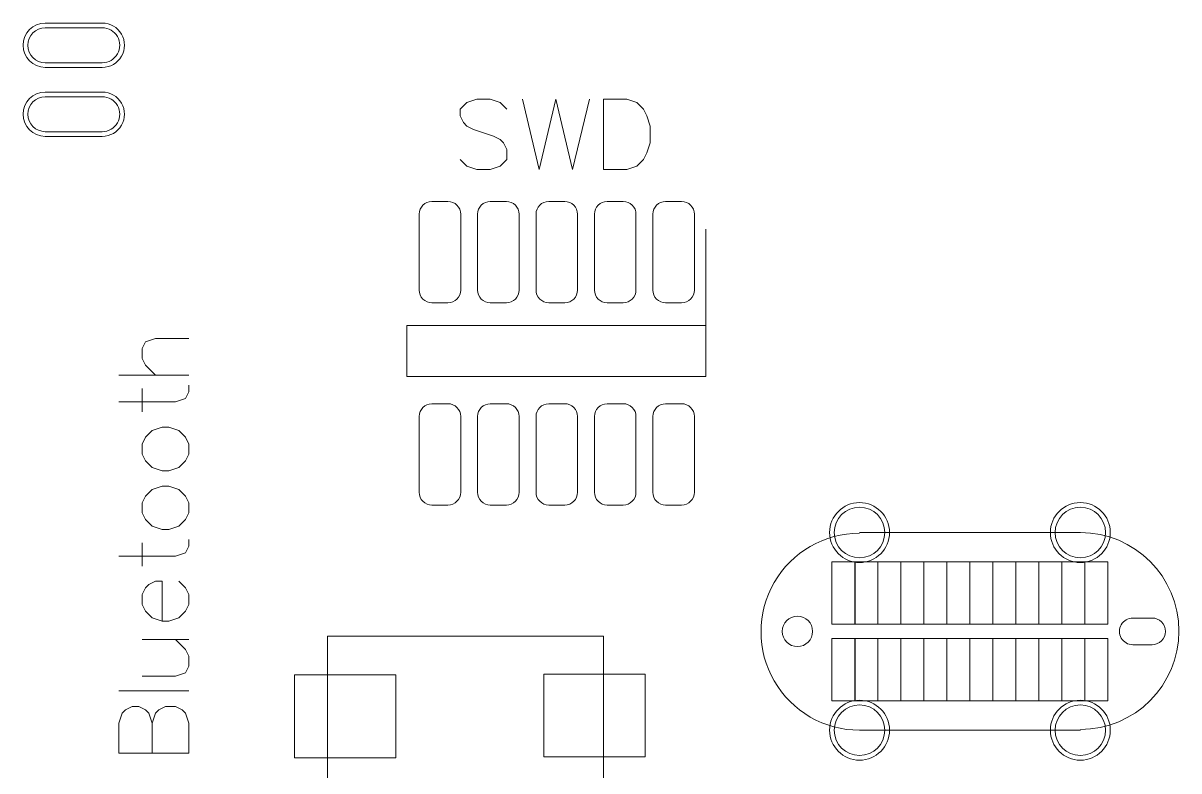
# Model space of a CAD drawing. Header units: millimetres. Extents: x -105 to 95, y -39 to 71.
# Drawn here: x -45.13 to -20, y -28.36 to -12.1 of the extents above; entities that cross this region are included whole.
import ezdxf

# ---------------------------------------------------------------- set-up
doc = ezdxf.new("R2010")
doc.units = ezdxf.units.MM
doc.header["$MEASUREMENT"] = 0
doc.layers.add('MultiLayer', color=7, linetype='Continuous')
doc.layers.add('TopOverlay', color=7, linetype='Continuous')

msp = doc.modelspace()

# ---------------------------------------------------------------- linework, layer by layer
at = {"layer": 'MultiLayer', "lineweight": 9}
for points, knots in [([(-44.6459, -12.0981), (-44.9119, -12.0981), (-45.1275, -12.3137), (-45.1275, -12.5797), (-45.1275, -12.5797), (-45.1275, -12.8457), (-44.9119, -13.0613), (-44.6459, -13.0613)], [0, 0, 0, 0, 0.3333333, 0.3333333, 0.3333333, 0.3333333, 1, 1, 1, 1]), ([(-44.6459, -12.1997), (-44.8558, -12.1997), (-45.0259, -12.3698), (-45.0259, -12.5797), (-45.0259, -12.5797), (-45.0259, -12.7896), (-44.8558, -12.9597), (-44.6459, -12.9597)], [0, 0, 0, 0, 0.3333333, 0.3333333, 0.3333333, 0.3333333, 1, 1, 1, 1]), ([(-43.4059, -13.0613), (-43.2338, -13.0613), (-43.0749, -12.9695), (-42.9888, -12.8205), (-42.9888, -12.8205), (-42.9028, -12.6715), (-42.9028, -12.4879), (-42.9888, -12.3389), (-42.9888, -12.3389), (-43.0749, -12.1899), (-43.2338, -12.0981), (-43.4059, -12.0981)], [0, 0, 0, 0, 0.25, 0.25, 0.25, 0.25, 0.5, 0.5, 0.5, 0.5, 1, 1, 1, 1]), ([(-43.4059, -12.9597), (-43.2701, -12.9597), (-43.1447, -12.8873), (-43.0768, -12.7697), (-43.0768, -12.7697), (-43.0089, -12.6521), (-43.0089, -12.5073), (-43.0768, -12.3897), (-43.0768, -12.3897), (-43.1447, -12.2721), (-43.2701, -12.1997), (-43.4059, -12.1997)], [0, 0, 0, 0, 0.25, 0.25, 0.25, 0.25, 0.5, 0.5, 0.5, 0.5, 1, 1, 1, 1]), ([(-44.6459, -13.5981), (-44.9119, -13.5981), (-45.1275, -13.8137), (-45.1275, -14.0797), (-45.1275, -14.0797), (-45.1275, -14.3457), (-44.9119, -14.5613), (-44.6459, -14.5613)], [0, 0, 0, 0, 0.3333333, 0.3333333, 0.3333333, 0.3333333, 1, 1, 1, 1]), ([(-44.6459, -13.6997), (-44.8558, -13.6997), (-45.0259, -13.8698), (-45.0259, -14.0797), (-45.0259, -14.0797), (-45.0259, -14.2896), (-44.8558, -14.4597), (-44.6459, -14.4597)], [0, 0, 0, 0, 0.3333333, 0.3333333, 0.3333333, 0.3333333, 1, 1, 1, 1]), ([(-43.4059, -14.5613), (-43.2338, -14.5613), (-43.0749, -14.4695), (-42.9888, -14.3205), (-42.9888, -14.3205), (-42.9028, -14.1715), (-42.9028, -13.9879), (-42.9888, -13.8389), (-42.9888, -13.8389), (-43.0749, -13.6899), (-43.2338, -13.5981), (-43.4059, -13.5981)], [0, 0, 0, 0, 0.25, 0.25, 0.25, 0.25, 0.5, 0.5, 0.5, 0.5, 1, 1, 1, 1]), ([(-43.4059, -14.4597), (-43.2701, -14.4597), (-43.1447, -14.3873), (-43.0768, -14.2697), (-43.0768, -14.2697), (-43.0089, -14.1521), (-43.0089, -14.0073), (-43.0768, -13.8897), (-43.0768, -13.8897), (-43.1447, -13.7721), (-43.2701, -13.6997), (-43.4059, -13.6997)], [0, 0, 0, 0, 0.25, 0.25, 0.25, 0.25, 0.5, 0.5, 0.5, 0.5, 1, 1, 1, 1]), ([(-35.6143, -16.2547), (-35.6143, -16.1813), (-35.6434, -16.111), (-35.6953, -16.0591), (-35.6953, -16.0591), (-35.7472, -16.0072), (-35.8175, -15.9781), (-35.8909, -15.9781)], [0, 0, 0, 0, 0.3333333, 0.3333333, 0.3333333, 0.3333333, 1, 1, 1, 1]), ([(-34.3443, -16.2547), (-34.3443, -16.1813), (-34.3734, -16.111), (-34.4253, -16.0591), (-34.4253, -16.0591), (-34.4772, -16.0072), (-34.5475, -15.9781), (-34.6209, -15.9781)], [0, 0, 0, 0, 0.3333333, 0.3333333, 0.3333333, 0.3333333, 1, 1, 1, 1]), ([(-33.0743, -16.2547), (-33.0743, -16.1813), (-33.1034, -16.111), (-33.1553, -16.0591), (-33.1553, -16.0591), (-33.2072, -16.0072), (-33.2775, -15.9781), (-33.3509, -15.9781)], [0, 0, 0, 0, 0.3333333, 0.3333333, 0.3333333, 0.3333333, 1, 1, 1, 1]), ([(-31.8043, -16.2547), (-31.8043, -16.1813), (-31.8334, -16.111), (-31.8853, -16.0591), (-31.8853, -16.0591), (-31.9372, -16.0072), (-32.0075, -15.9781), (-32.0809, -15.9781)], [0, 0, 0, 0, 0.3333333, 0.3333333, 0.3333333, 0.3333333, 1, 1, 1, 1]), ([(-30.5343, -16.2547), (-30.5343, -16.1813), (-30.5634, -16.111), (-30.6153, -16.0591), (-30.6153, -16.0591), (-30.6672, -16.0072), (-30.7375, -15.9781), (-30.8109, -15.9781)], [0, 0, 0, 0, 0.3333333, 0.3333333, 0.3333333, 0.3333333, 1, 1, 1, 1]), ([(-36.5175, -17.9047), (-36.5175, -17.978), (-36.4884, -18.0484), (-36.4365, -18.1003), (-36.4365, -18.1003), (-36.3846, -18.1521), (-36.3143, -18.1813), (-36.2409, -18.1813)], [0, 0, 0, 0, 0.3333333, 0.3333333, 0.3333333, 0.3333333, 1, 1, 1, 1]), ([(-35.8909, -18.1813), (-35.8175, -18.1813), (-35.7472, -18.1521), (-35.6953, -18.1003), (-35.6953, -18.1003), (-35.6434, -18.0484), (-35.6143, -17.978), (-35.6143, -17.9047)], [0, 0, 0, 0, 0.3333333, 0.3333333, 0.3333333, 0.3333333, 1, 1, 1, 1]), ([(-35.2475, -17.9047), (-35.2475, -17.978), (-35.2184, -18.0484), (-35.1665, -18.1003), (-35.1665, -18.1003), (-35.1146, -18.1521), (-35.0443, -18.1813), (-34.9709, -18.1813)], [0, 0, 0, 0, 0.3333333, 0.3333333, 0.3333333, 0.3333333, 1, 1, 1, 1]), ([(-34.6209, -18.1813), (-34.5475, -18.1813), (-34.4772, -18.1521), (-34.4253, -18.1003), (-34.4253, -18.1003), (-34.3734, -18.0484), (-34.3443, -17.978), (-34.3443, -17.9047)], [0, 0, 0, 0, 0.3333333, 0.3333333, 0.3333333, 0.3333333, 1, 1, 1, 1]), ([(-33.9775, -17.9047), (-33.9775, -17.978), (-33.9484, -18.0484), (-33.8965, -18.1003), (-33.8965, -18.1003), (-33.8446, -18.1521), (-33.7743, -18.1813), (-33.7009, -18.1813)], [0, 0, 0, 0, 0.3333333, 0.3333333, 0.3333333, 0.3333333, 1, 1, 1, 1]), ([(-33.3509, -18.1813), (-33.2775, -18.1813), (-33.2072, -18.1521), (-33.1553, -18.1003), (-33.1553, -18.1003), (-33.1034, -18.0484), (-33.0743, -17.978), (-33.0743, -17.9047)], [0, 0, 0, 0, 0.3333333, 0.3333333, 0.3333333, 0.3333333, 1, 1, 1, 1]), ([(-32.7075, -17.9047), (-32.7075, -17.978), (-32.6784, -18.0484), (-32.6265, -18.1003), (-32.6265, -18.1003), (-32.5746, -18.1521), (-32.5043, -18.1813), (-32.4309, -18.1813)], [0, 0, 0, 0, 0.3333333, 0.3333333, 0.3333333, 0.3333333, 1, 1, 1, 1]), ([(-32.0809, -18.1813), (-32.0075, -18.1813), (-31.9372, -18.1521), (-31.8853, -18.1003), (-31.8853, -18.1003), (-31.8334, -18.0484), (-31.8043, -17.978), (-31.8043, -17.9047)], [0, 0, 0, 0, 0.3333333, 0.3333333, 0.3333333, 0.3333333, 1, 1, 1, 1]), ([(-31.4375, -17.9047), (-31.4375, -17.978), (-31.4084, -18.0484), (-31.3565, -18.1003), (-31.3565, -18.1003), (-31.3046, -18.1521), (-31.2343, -18.1813), (-31.1609, -18.1813)], [0, 0, 0, 0, 0.3333333, 0.3333333, 0.3333333, 0.3333333, 1, 1, 1, 1]), ([(-30.8109, -18.1813), (-30.7375, -18.1813), (-30.6672, -18.1521), (-30.6153, -18.1003), (-30.6153, -18.1003), (-30.5634, -18.0484), (-30.5343, -17.978), (-30.5343, -17.9047)], [0, 0, 0, 0, 0.3333333, 0.3333333, 0.3333333, 0.3333333, 1, 1, 1, 1]), ([(-35.6143, -20.6547), (-35.6143, -20.5813), (-35.6434, -20.511), (-35.6953, -20.4591), (-35.6953, -20.4591), (-35.7472, -20.4072), (-35.8175, -20.3781), (-35.8909, -20.3781)], [0, 0, 0, 0, 0.3333333, 0.3333333, 0.3333333, 0.3333333, 1, 1, 1, 1]), ([(-34.3443, -20.6547), (-34.3443, -20.5813), (-34.3734, -20.511), (-34.4253, -20.4591), (-34.4253, -20.4591), (-34.4772, -20.4072), (-34.5475, -20.3781), (-34.6209, -20.3781)], [0, 0, 0, 0, 0.3333333, 0.3333333, 0.3333333, 0.3333333, 1, 1, 1, 1]), ([(-33.0743, -20.6547), (-33.0743, -20.5813), (-33.1034, -20.511), (-33.1553, -20.4591), (-33.1553, -20.4591), (-33.2072, -20.4072), (-33.2775, -20.3781), (-33.3509, -20.3781)], [0, 0, 0, 0, 0.3333333, 0.3333333, 0.3333333, 0.3333333, 1, 1, 1, 1]), ([(-31.8043, -20.6547), (-31.8043, -20.5813), (-31.8334, -20.511), (-31.8853, -20.4591), (-31.8853, -20.4591), (-31.9372, -20.4072), (-32.0075, -20.3781), (-32.0809, -20.3781)], [0, 0, 0, 0, 0.3333333, 0.3333333, 0.3333333, 0.3333333, 1, 1, 1, 1]), ([(-30.5343, -20.6547), (-30.5343, -20.5813), (-30.5634, -20.511), (-30.6153, -20.4591), (-30.6153, -20.4591), (-30.6672, -20.4072), (-30.7375, -20.3781), (-30.8109, -20.3781)], [0, 0, 0, 0, 0.3333333, 0.3333333, 0.3333333, 0.3333333, 1, 1, 1, 1]), ([(-36.5175, -22.3047), (-36.5175, -22.378), (-36.4884, -22.4484), (-36.4365, -22.5003), (-36.4365, -22.5003), (-36.3846, -22.5521), (-36.3143, -22.5813), (-36.2409, -22.5813)], [0, 0, 0, 0, 0.3333333, 0.3333333, 0.3333333, 0.3333333, 1, 1, 1, 1]), ([(-35.8909, -22.5813), (-35.8175, -22.5813), (-35.7472, -22.5521), (-35.6953, -22.5003), (-35.6953, -22.5003), (-35.6434, -22.4484), (-35.6143, -22.378), (-35.6143, -22.3047)], [0, 0, 0, 0, 0.3333333, 0.3333333, 0.3333333, 0.3333333, 1, 1, 1, 1]), ([(-35.2475, -22.3047), (-35.2475, -22.378), (-35.2184, -22.4484), (-35.1665, -22.5003), (-35.1665, -22.5003), (-35.1146, -22.5521), (-35.0443, -22.5813), (-34.9709, -22.5813)], [0, 0, 0, 0, 0.3333333, 0.3333333, 0.3333333, 0.3333333, 1, 1, 1, 1]), ([(-34.6209, -22.5813), (-34.5475, -22.5813), (-34.4772, -22.5521), (-34.4253, -22.5003), (-34.4253, -22.5003), (-34.3734, -22.4484), (-34.3443, -22.378), (-34.3443, -22.3047)], [0, 0, 0, 0, 0.3333333, 0.3333333, 0.3333333, 0.3333333, 1, 1, 1, 1]), ([(-33.9775, -22.3047), (-33.9775, -22.378), (-33.9484, -22.4484), (-33.8965, -22.5003), (-33.8965, -22.5003), (-33.8446, -22.5521), (-33.7743, -22.5813), (-33.7009, -22.5813)], [0, 0, 0, 0, 0.3333333, 0.3333333, 0.3333333, 0.3333333, 1, 1, 1, 1]), ([(-33.3509, -22.5813), (-33.2775, -22.5813), (-33.2072, -22.5521), (-33.1553, -22.5003), (-33.1553, -22.5003), (-33.1034, -22.4484), (-33.0743, -22.378), (-33.0743, -22.3047)], [0, 0, 0, 0, 0.3333333, 0.3333333, 0.3333333, 0.3333333, 1, 1, 1, 1]), ([(-32.7075, -22.3047), (-32.7075, -22.378), (-32.6784, -22.4484), (-32.6265, -22.5003), (-32.6265, -22.5003), (-32.5746, -22.5521), (-32.5043, -22.5813), (-32.4309, -22.5813)], [0, 0, 0, 0, 0.3333333, 0.3333333, 0.3333333, 0.3333333, 1, 1, 1, 1]), ([(-32.0809, -22.5813), (-32.0075, -22.5813), (-31.9372, -22.5521), (-31.8853, -22.5003), (-31.8853, -22.5003), (-31.8334, -22.4484), (-31.8043, -22.378), (-31.8043, -22.3047)], [0, 0, 0, 0, 0.3333333, 0.3333333, 0.3333333, 0.3333333, 1, 1, 1, 1]), ([(-31.4375, -22.3047), (-31.4375, -22.378), (-31.4084, -22.4484), (-31.3565, -22.5003), (-31.3565, -22.5003), (-31.3046, -22.5521), (-31.2343, -22.5813), (-31.1609, -22.5813)], [0, 0, 0, 0, 0.3333333, 0.3333333, 0.3333333, 0.3333333, 1, 1, 1, 1]), ([(-30.8109, -22.5813), (-30.7375, -22.5813), (-30.6672, -22.5521), (-30.6153, -22.5003), (-30.6153, -22.5003), (-30.5634, -22.4484), (-30.5343, -22.378), (-30.5343, -22.3047)], [0, 0, 0, 0, 0.3333333, 0.3333333, 0.3333333, 0.3333333, 1, 1, 1, 1]), ([(-26.2923, -23.1797), (-26.2923, -22.8198), (-26.584, -22.5281), (-26.9439, -22.5281), (-26.9439, -22.5281), (-27.3038, -22.5281), (-27.5955, -22.8198), (-27.5955, -23.1797), (-27.5955, -23.1797), (-27.5955, -23.5396), (-27.3038, -23.8313), (-26.9439, -23.8313), (-26.9439, -23.8313), (-26.584, -23.8313), (-26.2923, -23.5396), (-26.2923, -23.1797)], [0, 0, 0, 0, 0.2, 0.2, 0.2, 0.2, 0.4, 0.4, 0.4, 0.4, 0.6, 0.6, 0.6, 0.6, 1, 1, 1, 1]), ([(-21.4923, -23.1797), (-21.4923, -22.8198), (-21.784, -22.5281), (-22.1439, -22.5281), (-22.1439, -22.5281), (-22.5038, -22.5281), (-22.7955, -22.8198), (-22.7955, -23.1797), (-22.7955, -23.1797), (-22.7955, -23.5396), (-22.5038, -23.8313), (-22.1439, -23.8313), (-22.1439, -23.8313), (-21.784, -23.8313), (-21.4923, -23.5396), (-21.4923, -23.1797)], [0, 0, 0, 0, 0.2, 0.2, 0.2, 0.2, 0.4, 0.4, 0.4, 0.4, 0.6, 0.6, 0.6, 0.6, 1, 1, 1, 1]), ([(-26.3939, -23.1797), (-26.3939, -22.8759), (-26.6401, -22.6297), (-26.9439, -22.6297), (-26.9439, -22.6297), (-27.2477, -22.6297), (-27.4939, -22.8759), (-27.4939, -23.1797), (-27.4939, -23.1797), (-27.4939, -23.4834), (-27.2477, -23.7297), (-26.9439, -23.7297), (-26.9439, -23.7297), (-26.6401, -23.7297), (-26.3939, -23.4834), (-26.3939, -23.1797)], [0, 0, 0, 0, 0.2, 0.2, 0.2, 0.2, 0.4, 0.4, 0.4, 0.4, 0.6, 0.6, 0.6, 0.6, 1, 1, 1, 1]), ([(-21.5939, -23.1797), (-21.5939, -22.8759), (-21.8401, -22.6297), (-22.1439, -22.6297), (-22.1439, -22.6297), (-22.4477, -22.6297), (-22.6939, -22.8759), (-22.6939, -23.1797), (-22.6939, -23.1797), (-22.6939, -23.4834), (-22.4477, -23.7297), (-22.1439, -23.7297), (-22.1439, -23.7297), (-21.8401, -23.7297), (-21.5939, -23.4834), (-21.5939, -23.1797)], [0, 0, 0, 0, 0.2, 0.2, 0.2, 0.2, 0.4, 0.4, 0.4, 0.4, 0.6, 0.6, 0.6, 0.6, 1, 1, 1, 1]), ([(-26.9439, -23.1952), (-27.7093, -23.1952), (-28.4165, -23.6035), (-28.7991, -24.2663), (-28.7991, -24.2663), (-29.1818, -24.9291), (-29.1818, -25.7457), (-28.7991, -26.4086), (-28.7991, -26.4086), (-28.4165, -27.0714), (-27.7093, -27.4797), (-26.9439, -27.4797)], [0, 0, 0, 0, 0.25, 0.25, 0.25, 0.25, 0.5, 0.5, 0.5, 0.5, 1, 1, 1, 1]), ([(-22.1439, -27.4642), (-20.9608, -27.4642), (-20.0016, -26.5051), (-20.0016, -25.3219), (-20.0016, -25.3219), (-20.0016, -24.1388), (-20.9608, -23.1797), (-22.1439, -23.1797)], [0, 0, 0, 0, 0.3333333, 0.3333333, 0.3333333, 0.3333333, 1, 1, 1, 1]), ([(-27.9639, -25.3297), (-27.9639, -25.1474), (-28.1116, -24.9997), (-28.2939, -24.9997), (-28.2939, -24.9997), (-28.4762, -24.9997), (-28.6239, -25.1474), (-28.6239, -25.3297), (-28.6239, -25.3297), (-28.6239, -25.5119), (-28.4762, -25.6597), (-28.2939, -25.6597), (-28.2939, -25.6597), (-28.1116, -25.6597), (-27.9639, -25.5119), (-27.9639, -25.3297)], [0, 0, 0, 0, 0.2, 0.2, 0.2, 0.2, 0.4, 0.4, 0.4, 0.4, 0.6, 0.6, 0.6, 0.6, 1, 1, 1, 1]), ([(-21.0039, -25.0397), (-21.1075, -25.0397), (-21.2032, -25.095), (-21.255, -25.1847), (-21.255, -25.1847), (-21.3068, -25.2744), (-21.3068, -25.385), (-21.255, -25.4747), (-21.255, -25.4747), (-21.2032, -25.5644), (-21.1075, -25.6197), (-21.0039, -25.6197)], [0, 0, 0, 0, 0.25, 0.25, 0.25, 0.25, 0.5, 0.5, 0.5, 0.5, 1, 1, 1, 1]), ([(-20.5839, -25.6197), (-20.4237, -25.6197), (-20.2939, -25.4898), (-20.2939, -25.3297), (-20.2939, -25.3297), (-20.2939, -25.1695), (-20.4237, -25.0397), (-20.5839, -25.0397)], [0, 0, 0, 0, 0.3333333, 0.3333333, 0.3333333, 0.3333333, 1, 1, 1, 1]), ([(-26.2923, -27.4797), (-26.2923, -27.1198), (-26.584, -26.8281), (-26.9439, -26.8281), (-26.9439, -26.8281), (-27.3038, -26.8281), (-27.5955, -27.1198), (-27.5955, -27.4797), (-27.5955, -27.4797), (-27.5955, -27.8396), (-27.3038, -28.1313), (-26.9439, -28.1313), (-26.9439, -28.1313), (-26.584, -28.1313), (-26.2923, -27.8396), (-26.2923, -27.4797)], [0, 0, 0, 0, 0.2, 0.2, 0.2, 0.2, 0.4, 0.4, 0.4, 0.4, 0.6, 0.6, 0.6, 0.6, 1, 1, 1, 1]), ([(-21.4923, -27.4797), (-21.4923, -27.1198), (-21.784, -26.8281), (-22.1439, -26.8281), (-22.1439, -26.8281), (-22.5038, -26.8281), (-22.7955, -27.1198), (-22.7955, -27.4797), (-22.7955, -27.4797), (-22.7955, -27.8396), (-22.5038, -28.1313), (-22.1439, -28.1313), (-22.1439, -28.1313), (-21.784, -28.1313), (-21.4923, -27.8396), (-21.4923, -27.4797)], [0, 0, 0, 0, 0.2, 0.2, 0.2, 0.2, 0.4, 0.4, 0.4, 0.4, 0.6, 0.6, 0.6, 0.6, 1, 1, 1, 1]), ([(-26.3939, -27.4797), (-26.3939, -27.1759), (-26.6401, -26.9297), (-26.9439, -26.9297), (-26.9439, -26.9297), (-27.2477, -26.9297), (-27.4939, -27.1759), (-27.4939, -27.4797), (-27.4939, -27.4797), (-27.4939, -27.7834), (-27.2477, -28.0297), (-26.9439, -28.0297), (-26.9439, -28.0297), (-26.6401, -28.0297), (-26.3939, -27.7834), (-26.3939, -27.4797)], [0, 0, 0, 0, 0.2, 0.2, 0.2, 0.2, 0.4, 0.4, 0.4, 0.4, 0.6, 0.6, 0.6, 0.6, 1, 1, 1, 1]), ([(-21.5939, -27.4797), (-21.5939, -27.1759), (-21.8401, -26.9297), (-22.1439, -26.9297), (-22.1439, -26.9297), (-22.4477, -26.9297), (-22.6939, -27.1759), (-22.6939, -27.4797), (-22.6939, -27.4797), (-22.6939, -27.7834), (-22.4477, -28.0297), (-22.1439, -28.0297), (-22.1439, -28.0297), (-21.8401, -28.0297), (-21.5939, -27.7834), (-21.5939, -27.4797)], [0, 0, 0, 0, 0.2, 0.2, 0.2, 0.2, 0.4, 0.4, 0.4, 0.4, 0.6, 0.6, 0.6, 0.6, 1, 1, 1, 1])]:
    msp.add_open_spline(points, degree=3, knots=knots, dxfattribs=at)
for points in [[(-43.4059, -12.0981), (-43.4059, -12.0981), (-44.6459, -12.0981), (-44.6459, -12.0981)], [(-43.4059, -12.1997), (-43.4059, -12.1997), (-44.6459, -12.1997), (-44.6459, -12.1997)], [(-43.4059, -12.9597), (-43.4059, -12.9597), (-44.6459, -12.9597), (-44.6459, -12.9597)], [(-43.4059, -13.0613), (-43.4059, -13.0613), (-44.6459, -13.0613), (-44.6459, -13.0613)], [(-43.4059, -13.5981), (-43.4059, -13.5981), (-44.6459, -13.5981), (-44.6459, -13.5981)], [(-43.4059, -13.6997), (-43.4059, -13.6997), (-44.6459, -13.6997), (-44.6459, -13.6997)], [(-43.4059, -14.4597), (-43.4059, -14.4597), (-44.6459, -14.4597), (-44.6459, -14.4597)], [(-43.4059, -14.5613), (-43.4059, -14.5613), (-44.6459, -14.5613), (-44.6459, -14.5613)], [(-36.2409, -15.9781), (-36.3937, -15.9781), (-36.5175, -16.1019), (-36.5175, -16.2547)], [(-35.8909, -15.9781), (-35.8909, -15.9781), (-36.2409, -15.9781), (-36.2409, -15.9781)], [(-34.9709, -15.9781), (-35.1237, -15.9781), (-35.2475, -16.1019), (-35.2475, -16.2547)], [(-34.6209, -15.9781), (-34.6209, -15.9781), (-34.9709, -15.9781), (-34.9709, -15.9781)], [(-33.7009, -15.9781), (-33.8537, -15.9781), (-33.9775, -16.1019), (-33.9775, -16.2547)], [(-33.3509, -15.9781), (-33.3509, -15.9781), (-33.7009, -15.9781), (-33.7009, -15.9781)], [(-32.4309, -15.9781), (-32.5837, -15.9781), (-32.7075, -16.1019), (-32.7075, -16.2547)], [(-32.0809, -15.9781), (-32.0809, -15.9781), (-32.4309, -15.9781), (-32.4309, -15.9781)], [(-31.1609, -15.9781), (-31.3137, -15.9781), (-31.4375, -16.1019), (-31.4375, -16.2547)], [(-30.8109, -15.9781), (-30.8109, -15.9781), (-31.1609, -15.9781), (-31.1609, -15.9781)], [(-36.5175, -16.2547), (-36.5175, -16.2547), (-36.5175, -17.9047), (-36.5175, -17.9047)], [(-35.6143, -17.9047), (-35.6143, -17.9047), (-35.6143, -16.2547), (-35.6143, -16.2547)], [(-35.2475, -16.2547), (-35.2475, -16.2547), (-35.2475, -17.9047), (-35.2475, -17.9047)], [(-34.3443, -17.9047), (-34.3443, -17.9047), (-34.3443, -16.2547), (-34.3443, -16.2547)], [(-33.9775, -16.2547), (-33.9775, -16.2547), (-33.9775, -17.9047), (-33.9775, -17.9047)], [(-33.0743, -17.9047), (-33.0743, -17.9047), (-33.0743, -16.2547), (-33.0743, -16.2547)], [(-32.7075, -16.2547), (-32.7075, -16.2547), (-32.7075, -17.9047), (-32.7075, -17.9047)], [(-31.8043, -17.9047), (-31.8043, -17.9047), (-31.8043, -16.2547), (-31.8043, -16.2547)], [(-31.4375, -16.2547), (-31.4375, -16.2547), (-31.4375, -17.9047), (-31.4375, -17.9047)], [(-30.5343, -17.9047), (-30.5343, -17.9047), (-30.5343, -16.2547), (-30.5343, -16.2547)], [(-30.2859, -18.2797), (-30.2859, -18.2797), (-30.2859, -16.5797), (-30.2859, -16.5797)], [(-36.2409, -18.1813), (-36.2409, -18.1813), (-35.8909, -18.1813), (-35.8909, -18.1813)], [(-34.9709, -18.1813), (-34.9709, -18.1813), (-34.6209, -18.1813), (-34.6209, -18.1813)], [(-33.7009, -18.1813), (-33.7009, -18.1813), (-33.3509, -18.1813), (-33.3509, -18.1813)], [(-32.4309, -18.1813), (-32.4309, -18.1813), (-32.0809, -18.1813), (-32.0809, -18.1813)], [(-31.1609, -18.1813), (-31.1609, -18.1813), (-30.8109, -18.1813), (-30.8109, -18.1813)], [(-30.2859, -19.7847), (-30.2859, -19.7847), (-30.2859, -18.2797), (-30.2859, -18.2797)], [(-36.7859, -19.7847), (-36.7859, -19.7847), (-36.7859, -18.6797), (-36.7859, -18.6797)], [(-36.7859, -18.6797), (-36.7859, -18.6797), (-30.2859, -18.6797), (-30.2859, -18.6797)], [(-36.7859, -19.7847), (-36.7859, -19.7847), (-30.2859, -19.7847), (-30.2859, -19.7847)], [(-36.2409, -20.3781), (-36.3937, -20.3781), (-36.5175, -20.5019), (-36.5175, -20.6547)], [(-35.8909, -20.3781), (-35.8909, -20.3781), (-36.2409, -20.3781), (-36.2409, -20.3781)], [(-34.9709, -20.3781), (-35.1237, -20.3781), (-35.2475, -20.5019), (-35.2475, -20.6547)], [(-34.6209, -20.3781), (-34.6209, -20.3781), (-34.9709, -20.3781), (-34.9709, -20.3781)], [(-33.7009, -20.3781), (-33.8537, -20.3781), (-33.9775, -20.5019), (-33.9775, -20.6547)], [(-33.3509, -20.3781), (-33.3509, -20.3781), (-33.7009, -20.3781), (-33.7009, -20.3781)], [(-32.4309, -20.3781), (-32.5837, -20.3781), (-32.7075, -20.5019), (-32.7075, -20.6547)], [(-32.0809, -20.3781), (-32.0809, -20.3781), (-32.4309, -20.3781), (-32.4309, -20.3781)], [(-31.1609, -20.3781), (-31.3137, -20.3781), (-31.4375, -20.5019), (-31.4375, -20.6547)], [(-30.8109, -20.3781), (-30.8109, -20.3781), (-31.1609, -20.3781), (-31.1609, -20.3781)], [(-36.5175, -20.6547), (-36.5175, -20.6547), (-36.5175, -22.3047), (-36.5175, -22.3047)], [(-35.6143, -22.3047), (-35.6143, -22.3047), (-35.6143, -20.6547), (-35.6143, -20.6547)], [(-35.2475, -20.6547), (-35.2475, -20.6547), (-35.2475, -22.3047), (-35.2475, -22.3047)], [(-34.3443, -22.3047), (-34.3443, -22.3047), (-34.3443, -20.6547), (-34.3443, -20.6547)], [(-33.9775, -20.6547), (-33.9775, -20.6547), (-33.9775, -22.3047), (-33.9775, -22.3047)], [(-33.0743, -22.3047), (-33.0743, -22.3047), (-33.0743, -20.6547), (-33.0743, -20.6547)], [(-32.7075, -20.6547), (-32.7075, -20.6547), (-32.7075, -22.3047), (-32.7075, -22.3047)], [(-31.8043, -22.3047), (-31.8043, -22.3047), (-31.8043, -20.6547), (-31.8043, -20.6547)], [(-31.4375, -20.6547), (-31.4375, -20.6547), (-31.4375, -22.3047), (-31.4375, -22.3047)], [(-30.5343, -22.3047), (-30.5343, -22.3047), (-30.5343, -20.6547), (-30.5343, -20.6547)], [(-36.2409, -22.5813), (-36.2409, -22.5813), (-35.8909, -22.5813), (-35.8909, -22.5813)], [(-34.9709, -22.5813), (-34.9709, -22.5813), (-34.6209, -22.5813), (-34.6209, -22.5813)], [(-33.7009, -22.5813), (-33.7009, -22.5813), (-33.3509, -22.5813), (-33.3509, -22.5813)], [(-32.4309, -22.5813), (-32.4309, -22.5813), (-32.0809, -22.5813), (-32.0809, -22.5813)], [(-31.1609, -22.5813), (-31.1609, -22.5813), (-30.8109, -22.5813), (-30.8109, -22.5813)], [(-26.9439, -23.1797), (-26.9439, -23.1797), (-22.1439, -23.1797), (-22.1439, -23.1797)], [(-27.0427, -23.8181), (-27.0427, -23.8181), (-27.5459, -23.8181), (-27.5459, -23.8181)], [(-27.5459, -23.8181), (-27.5459, -23.8181), (-27.5459, -25.1713), (-27.5459, -25.1713)], [(-26.5427, -23.8181), (-26.5427, -23.8181), (-27.0459, -23.8181), (-27.0459, -23.8181)], [(-27.0459, -23.8181), (-27.0459, -23.8181), (-27.0459, -25.1713), (-27.0459, -25.1713)], [(-27.0427, -25.1713), (-27.0427, -25.1713), (-27.0427, -23.8181), (-27.0427, -23.8181)], [(-26.0427, -23.8181), (-26.0427, -23.8181), (-26.5459, -23.8181), (-26.5459, -23.8181)], [(-26.5459, -23.8181), (-26.5459, -23.8181), (-26.5459, -25.1713), (-26.5459, -25.1713)], [(-26.5427, -25.1713), (-26.5427, -25.1713), (-26.5427, -23.8181), (-26.5427, -23.8181)], [(-25.5427, -23.8181), (-25.5427, -23.8181), (-26.0459, -23.8181), (-26.0459, -23.8181)], [(-26.0459, -23.8181), (-26.0459, -23.8181), (-26.0459, -25.1713), (-26.0459, -25.1713)], [(-26.0427, -25.1713), (-26.0427, -25.1713), (-26.0427, -23.8181), (-26.0427, -23.8181)], [(-25.0427, -23.8181), (-25.0427, -23.8181), (-25.5459, -23.8181), (-25.5459, -23.8181)], [(-25.5459, -23.8181), (-25.5459, -23.8181), (-25.5459, -25.1713), (-25.5459, -25.1713)], [(-25.5427, -25.1713), (-25.5427, -25.1713), (-25.5427, -23.8181), (-25.5427, -23.8181)], [(-24.5427, -23.8181), (-24.5427, -23.8181), (-25.0459, -23.8181), (-25.0459, -23.8181)], [(-25.0459, -23.8181), (-25.0459, -23.8181), (-25.0459, -25.1713), (-25.0459, -25.1713)], [(-25.0427, -25.1713), (-25.0427, -25.1713), (-25.0427, -23.8181), (-25.0427, -23.8181)], [(-24.0427, -23.8181), (-24.0427, -23.8181), (-24.5459, -23.8181), (-24.5459, -23.8181)], [(-24.5459, -23.8181), (-24.5459, -23.8181), (-24.5459, -25.1713), (-24.5459, -25.1713)], [(-24.5427, -25.1713), (-24.5427, -25.1713), (-24.5427, -23.8181), (-24.5427, -23.8181)], [(-23.5427, -23.8181), (-23.5427, -23.8181), (-24.0459, -23.8181), (-24.0459, -23.8181)], [(-24.0459, -23.8181), (-24.0459, -23.8181), (-24.0459, -25.1713), (-24.0459, -25.1713)], [(-24.0427, -25.1713), (-24.0427, -25.1713), (-24.0427, -23.8181), (-24.0427, -23.8181)], [(-23.0427, -23.8181), (-23.0427, -23.8181), (-23.5459, -23.8181), (-23.5459, -23.8181)], [(-23.5459, -23.8181), (-23.5459, -23.8181), (-23.5459, -25.1713), (-23.5459, -25.1713)], [(-23.5427, -25.1713), (-23.5427, -25.1713), (-23.5427, -23.8181), (-23.5427, -23.8181)], [(-22.5427, -23.8181), (-22.5427, -23.8181), (-23.0459, -23.8181), (-23.0459, -23.8181)], [(-23.0459, -23.8181), (-23.0459, -23.8181), (-23.0459, -25.1713), (-23.0459, -25.1713)], [(-23.0427, -25.1713), (-23.0427, -25.1713), (-23.0427, -23.8181), (-23.0427, -23.8181)], [(-22.0427, -23.8181), (-22.0427, -23.8181), (-22.5459, -23.8181), (-22.5459, -23.8181)], [(-22.5459, -23.8181), (-22.5459, -23.8181), (-22.5459, -25.1713), (-22.5459, -25.1713)], [(-22.5427, -25.1713), (-22.5427, -25.1713), (-22.5427, -23.8181), (-22.5427, -23.8181)], [(-21.5427, -23.8181), (-21.5427, -23.8181), (-22.0459, -23.8181), (-22.0459, -23.8181)], [(-22.0459, -23.8181), (-22.0459, -23.8181), (-22.0459, -25.1713), (-22.0459, -25.1713)], [(-22.0427, -25.1713), (-22.0427, -25.1713), (-22.0427, -23.8181), (-22.0427, -23.8181)], [(-21.5427, -25.1713), (-21.5427, -25.1713), (-21.5427, -23.8181), (-21.5427, -23.8181)], [(-20.5839, -25.0397), (-20.5839, -25.0397), (-21.0039, -25.0397), (-21.0039, -25.0397)], [(-27.5459, -25.1713), (-27.5459, -25.1713), (-27.0427, -25.1713), (-27.0427, -25.1713)], [(-27.0459, -25.1713), (-27.0459, -25.1713), (-26.5427, -25.1713), (-26.5427, -25.1713)], [(-26.5459, -25.1713), (-26.5459, -25.1713), (-26.0427, -25.1713), (-26.0427, -25.1713)], [(-26.0459, -25.1713), (-26.0459, -25.1713), (-25.5427, -25.1713), (-25.5427, -25.1713)], [(-25.5459, -25.1713), (-25.5459, -25.1713), (-25.0427, -25.1713), (-25.0427, -25.1713)], [(-25.0459, -25.1713), (-25.0459, -25.1713), (-24.5427, -25.1713), (-24.5427, -25.1713)], [(-24.5459, -25.1713), (-24.5459, -25.1713), (-24.0427, -25.1713), (-24.0427, -25.1713)], [(-24.0459, -25.1713), (-24.0459, -25.1713), (-23.5427, -25.1713), (-23.5427, -25.1713)], [(-23.5459, -25.1713), (-23.5459, -25.1713), (-23.0427, -25.1713), (-23.0427, -25.1713)], [(-23.0459, -25.1713), (-23.0459, -25.1713), (-22.5427, -25.1713), (-22.5427, -25.1713)], [(-22.5459, -25.1713), (-22.5459, -25.1713), (-22.0427, -25.1713), (-22.0427, -25.1713)], [(-22.0459, -25.1713), (-22.0459, -25.1713), (-21.5427, -25.1713), (-21.5427, -25.1713)], [(-38.5105, -25.4323), (-38.5105, -25.4323), (-32.5105, -25.4323), (-32.5105, -25.4323)], [(-38.5105, -28.9323), (-38.5105, -28.9323), (-38.5105, -25.4323), (-38.5105, -25.4323)], [(-32.5105, -28.9323), (-32.5105, -28.9323), (-32.5105, -25.4323), (-32.5105, -25.4323)], [(-27.0427, -25.4881), (-27.0427, -25.4881), (-27.5459, -25.4881), (-27.5459, -25.4881)], [(-27.5459, -25.4881), (-27.5459, -25.4881), (-27.5459, -26.8413), (-27.5459, -26.8413)], [(-26.5427, -25.4881), (-26.5427, -25.4881), (-27.0459, -25.4881), (-27.0459, -25.4881)], [(-27.0459, -25.4881), (-27.0459, -25.4881), (-27.0459, -26.8413), (-27.0459, -26.8413)], [(-27.0427, -26.8413), (-27.0427, -26.8413), (-27.0427, -25.4881), (-27.0427, -25.4881)], [(-26.0427, -25.4881), (-26.0427, -25.4881), (-26.5459, -25.4881), (-26.5459, -25.4881)], [(-26.5459, -25.4881), (-26.5459, -25.4881), (-26.5459, -26.8413), (-26.5459, -26.8413)], [(-26.5427, -26.8413), (-26.5427, -26.8413), (-26.5427, -25.4881), (-26.5427, -25.4881)], [(-25.5427, -25.4881), (-25.5427, -25.4881), (-26.0459, -25.4881), (-26.0459, -25.4881)], [(-26.0459, -25.4881), (-26.0459, -25.4881), (-26.0459, -26.8413), (-26.0459, -26.8413)], [(-26.0427, -26.8413), (-26.0427, -26.8413), (-26.0427, -25.4881), (-26.0427, -25.4881)], [(-25.0427, -25.4881), (-25.0427, -25.4881), (-25.5459, -25.4881), (-25.5459, -25.4881)], [(-25.5459, -25.4881), (-25.5459, -25.4881), (-25.5459, -26.8413), (-25.5459, -26.8413)], [(-25.5427, -26.8413), (-25.5427, -26.8413), (-25.5427, -25.4881), (-25.5427, -25.4881)], [(-24.5427, -25.4881), (-24.5427, -25.4881), (-25.0459, -25.4881), (-25.0459, -25.4881)], [(-25.0459, -25.4881), (-25.0459, -25.4881), (-25.0459, -26.8413), (-25.0459, -26.8413)], [(-25.0427, -26.8413), (-25.0427, -26.8413), (-25.0427, -25.4881), (-25.0427, -25.4881)], [(-24.0427, -25.4881), (-24.0427, -25.4881), (-24.5459, -25.4881), (-24.5459, -25.4881)], [(-24.5459, -25.4881), (-24.5459, -25.4881), (-24.5459, -26.8413), (-24.5459, -26.8413)], [(-24.5427, -26.8413), (-24.5427, -26.8413), (-24.5427, -25.4881), (-24.5427, -25.4881)], [(-23.5427, -25.4881), (-23.5427, -25.4881), (-24.0459, -25.4881), (-24.0459, -25.4881)], [(-24.0459, -25.4881), (-24.0459, -25.4881), (-24.0459, -26.8413), (-24.0459, -26.8413)], [(-24.0427, -26.8413), (-24.0427, -26.8413), (-24.0427, -25.4881), (-24.0427, -25.4881)], [(-23.0427, -25.4881), (-23.0427, -25.4881), (-23.5459, -25.4881), (-23.5459, -25.4881)], [(-23.5459, -25.4881), (-23.5459, -25.4881), (-23.5459, -26.8413), (-23.5459, -26.8413)], [(-23.5427, -26.8413), (-23.5427, -26.8413), (-23.5427, -25.4881), (-23.5427, -25.4881)], [(-22.5427, -25.4881), (-22.5427, -25.4881), (-23.0459, -25.4881), (-23.0459, -25.4881)], [(-23.0459, -25.4881), (-23.0459, -25.4881), (-23.0459, -26.8413), (-23.0459, -26.8413)], [(-23.0427, -26.8413), (-23.0427, -26.8413), (-23.0427, -25.4881), (-23.0427, -25.4881)], [(-22.0427, -25.4881), (-22.0427, -25.4881), (-22.5459, -25.4881), (-22.5459, -25.4881)], [(-22.5459, -25.4881), (-22.5459, -25.4881), (-22.5459, -26.8413), (-22.5459, -26.8413)], [(-22.5427, -26.8413), (-22.5427, -26.8413), (-22.5427, -25.4881), (-22.5427, -25.4881)], [(-21.5427, -25.4881), (-21.5427, -25.4881), (-22.0459, -25.4881), (-22.0459, -25.4881)], [(-22.0459, -25.4881), (-22.0459, -25.4881), (-22.0459, -26.8413), (-22.0459, -26.8413)], [(-22.0427, -26.8413), (-22.0427, -26.8413), (-22.0427, -25.4881), (-22.0427, -25.4881)], [(-21.5427, -26.8413), (-21.5427, -26.8413), (-21.5427, -25.4881), (-21.5427, -25.4881)], [(-20.5839, -25.6197), (-20.5839, -25.6197), (-21.0039, -25.6197), (-21.0039, -25.6197)], [(-37.0243, -26.2781), (-37.0243, -26.2781), (-39.2275, -26.2781), (-39.2275, -26.2781)], [(-39.2275, -26.2781), (-39.2275, -26.2781), (-39.2275, -28.0813), (-39.2275, -28.0813)], [(-37.0243, -28.0813), (-37.0243, -28.0813), (-37.0243, -26.2781), (-37.0243, -26.2781)], [(-31.605, -26.259), (-31.605, -26.259), (-33.8082, -26.259), (-33.8082, -26.259)], [(-33.8082, -26.259), (-33.8082, -26.259), (-33.8082, -28.0622), (-33.8082, -28.0622)], [(-31.605, -28.0622), (-31.605, -28.0622), (-31.605, -26.259), (-31.605, -26.259)], [(-27.5459, -26.8413), (-27.5459, -26.8413), (-27.0427, -26.8413), (-27.0427, -26.8413)], [(-27.0459, -26.8413), (-27.0459, -26.8413), (-26.5427, -26.8413), (-26.5427, -26.8413)], [(-26.5459, -26.8413), (-26.5459, -26.8413), (-26.0427, -26.8413), (-26.0427, -26.8413)], [(-26.0459, -26.8413), (-26.0459, -26.8413), (-25.5427, -26.8413), (-25.5427, -26.8413)], [(-25.5459, -26.8413), (-25.5459, -26.8413), (-25.0427, -26.8413), (-25.0427, -26.8413)], [(-25.0459, -26.8413), (-25.0459, -26.8413), (-24.5427, -26.8413), (-24.5427, -26.8413)], [(-24.5459, -26.8413), (-24.5459, -26.8413), (-24.0427, -26.8413), (-24.0427, -26.8413)], [(-24.0459, -26.8413), (-24.0459, -26.8413), (-23.5427, -26.8413), (-23.5427, -26.8413)], [(-23.5459, -26.8413), (-23.5459, -26.8413), (-23.0427, -26.8413), (-23.0427, -26.8413)], [(-23.0459, -26.8413), (-23.0459, -26.8413), (-22.5427, -26.8413), (-22.5427, -26.8413)], [(-22.5459, -26.8413), (-22.5459, -26.8413), (-22.0427, -26.8413), (-22.0427, -26.8413)], [(-22.0459, -26.8413), (-22.0459, -26.8413), (-21.5427, -26.8413), (-21.5427, -26.8413)], [(-26.9439, -27.4797), (-26.9439, -27.4797), (-22.1439, -27.4797), (-22.1439, -27.4797)], [(-39.2275, -28.0813), (-39.2275, -28.0813), (-37.0243, -28.0813), (-37.0243, -28.0813)], [(-33.8082, -28.0622), (-33.8082, -28.0622), (-31.605, -28.0622), (-31.605, -28.0622)]]:
    msp.add_open_spline(points, degree=3, dxfattribs=at)
at = {"layer": 'TopOverlay', "color": 6, "lineweight": 9}
for points in [[(-35.2631, -13.756), (-35.2631, -13.756), (-35.4808, -13.8286), (-35.4808, -13.8286)], [(-34.9729, -13.756), (-34.9729, -13.756), (-35.2631, -13.756), (-35.2631, -13.756)], [(-34.7552, -13.8286), (-34.7552, -13.8286), (-34.9729, -13.756), (-34.9729, -13.756)], [(-34.2691, -13.756), (-34.2691, -13.756), (-33.9063, -15.2797), (-33.9063, -15.2797)], [(-33.5435, -13.756), (-33.5435, -13.756), (-33.9063, -15.2797), (-33.9063, -15.2797)], [(-33.5435, -13.756), (-33.5435, -13.756), (-33.1808, -15.2797), (-33.1808, -15.2797)], [(-32.818, -13.756), (-32.818, -13.756), (-33.1808, -15.2797), (-33.1808, -15.2797)], [(-32.5133, -13.756), (-32.5133, -13.756), (-32.5133, -15.2797), (-32.5133, -15.2797)], [(-32.5133, -13.756), (-32.5133, -13.756), (-32.0054, -13.756), (-32.0054, -13.756)], [(-32.0054, -13.756), (-32.0054, -13.756), (-31.7877, -13.8286), (-31.7877, -13.8286)], [(-35.4808, -13.8286), (-35.4808, -13.8286), (-35.6259, -13.9737), (-35.6259, -13.9737)], [(-35.6259, -13.9737), (-35.6259, -13.9737), (-35.6259, -14.1188), (-35.6259, -14.1188)], [(-34.6101, -13.9737), (-34.6101, -13.9737), (-34.7552, -13.8286), (-34.7552, -13.8286)], [(-31.7877, -13.8286), (-31.7877, -13.8286), (-31.6426, -13.9737), (-31.6426, -13.9737)], [(-31.6426, -13.9737), (-31.6426, -13.9737), (-31.57, -14.1188), (-31.57, -14.1188)], [(-35.6259, -14.1188), (-35.6259, -14.1188), (-35.5533, -14.2639), (-35.5533, -14.2639)], [(-35.5533, -14.2639), (-35.5533, -14.2639), (-35.4808, -14.3365), (-35.4808, -14.3365)], [(-31.57, -14.1188), (-31.57, -14.1188), (-31.4975, -14.3365), (-31.4975, -14.3365)], [(-35.4808, -14.3365), (-35.4808, -14.3365), (-35.3357, -14.409), (-35.3357, -14.409)], [(-35.3357, -14.409), (-35.3357, -14.409), (-34.9003, -14.5541), (-34.9003, -14.5541)], [(-34.9003, -14.5541), (-34.9003, -14.5541), (-34.7552, -14.6267), (-34.7552, -14.6267)], [(-31.4975, -14.3365), (-31.4975, -14.3365), (-31.4975, -14.6992), (-31.4975, -14.6992)], [(-34.7552, -14.6267), (-34.7552, -14.6267), (-34.6827, -14.6992), (-34.6827, -14.6992)], [(-34.6827, -14.6992), (-34.6827, -14.6992), (-34.6101, -14.8444), (-34.6101, -14.8444)], [(-31.4975, -14.6992), (-31.4975, -14.6992), (-31.57, -14.9169), (-31.57, -14.9169)], [(-35.4808, -15.2071), (-35.4808, -15.2071), (-35.6259, -15.062), (-35.6259, -15.062)], [(-34.6101, -15.062), (-34.6101, -15.062), (-34.7552, -15.2071), (-34.7552, -15.2071)], [(-34.6101, -14.8444), (-34.6101, -14.8444), (-34.6101, -15.062), (-34.6101, -15.062)], [(-31.6426, -15.062), (-31.6426, -15.062), (-31.7877, -15.2071), (-31.7877, -15.2071)], [(-31.57, -14.9169), (-31.57, -14.9169), (-31.6426, -15.062), (-31.6426, -15.062)], [(-35.2631, -15.2797), (-35.2631, -15.2797), (-35.4808, -15.2071), (-35.4808, -15.2071)], [(-34.9729, -15.2797), (-34.9729, -15.2797), (-35.2631, -15.2797), (-35.2631, -15.2797)], [(-34.7552, -15.2071), (-34.7552, -15.2071), (-34.9729, -15.2797), (-34.9729, -15.2797)], [(-32.0054, -15.2797), (-32.0054, -15.2797), (-32.5133, -15.2797), (-32.5133, -15.2797)], [(-31.7877, -15.2071), (-31.7877, -15.2071), (-32.0054, -15.2797), (-32.0054, -15.2797)], [(-42.5417, -19.1787), (-42.5417, -19.1787), (-42.4691, -19.0336), (-42.4691, -19.0336)], [(-42.4691, -19.0336), (-42.4691, -19.0336), (-42.2515, -18.961), (-42.2515, -18.961)], [(-42.2515, -18.961), (-42.2515, -18.961), (-41.5259, -18.961), (-41.5259, -18.961)], [(-42.5417, -19.3963), (-42.5417, -19.3963), (-42.5417, -19.1787), (-42.5417, -19.1787)], [(-42.4691, -19.5414), (-42.4691, -19.5414), (-42.5417, -19.3963), (-42.5417, -19.3963)], [(-42.2515, -19.7591), (-42.2515, -19.7591), (-42.4691, -19.5414), (-42.4691, -19.5414)], [(-43.0496, -19.7591), (-43.0496, -19.7591), (-41.5259, -19.7591), (-41.5259, -19.7591)], [(-42.5417, -20.5572), (-42.5417, -20.5572), (-42.5417, -20.0493), (-42.5417, -20.0493)], [(-41.5259, -20.1219), (-41.5259, -20.1219), (-41.5259, -19.9768), (-41.5259, -19.9768)], [(-43.0496, -20.3396), (-43.0496, -20.3396), (-41.8161, -20.3396), (-41.8161, -20.3396)], [(-41.8161, -20.3396), (-41.8161, -20.3396), (-41.5985, -20.267), (-41.5985, -20.267)], [(-41.5985, -20.267), (-41.5985, -20.267), (-41.5259, -20.1219), (-41.5259, -20.1219)], [(-42.324, -20.9635), (-42.324, -20.9635), (-42.4691, -21.1086), (-42.4691, -21.1086)], [(-42.1063, -20.891), (-42.1063, -20.891), (-42.324, -20.9635), (-42.324, -20.9635)], [(-41.9612, -20.891), (-41.9612, -20.891), (-42.1063, -20.891), (-42.1063, -20.891)], [(-41.7436, -20.9635), (-41.7436, -20.9635), (-41.9612, -20.891), (-41.9612, -20.891)], [(-41.5985, -21.1086), (-41.5985, -21.1086), (-41.7436, -20.9635), (-41.7436, -20.9635)], [(-42.4691, -21.1086), (-42.4691, -21.1086), (-42.5417, -21.2538), (-42.5417, -21.2538)], [(-42.5417, -21.2538), (-42.5417, -21.2538), (-42.5417, -21.4714), (-42.5417, -21.4714)], [(-41.5259, -21.2538), (-41.5259, -21.2538), (-41.5985, -21.1086), (-41.5985, -21.1086)], [(-41.5259, -21.4714), (-41.5259, -21.4714), (-41.5259, -21.2538), (-41.5259, -21.2538)], [(-42.5417, -21.4714), (-42.5417, -21.4714), (-42.4691, -21.6165), (-42.4691, -21.6165)], [(-41.5985, -21.6165), (-41.5985, -21.6165), (-41.5259, -21.4714), (-41.5259, -21.4714)], [(-42.4691, -21.6165), (-42.4691, -21.6165), (-42.324, -21.7616), (-42.324, -21.7616)], [(-42.324, -21.7616), (-42.324, -21.7616), (-42.1063, -21.8342), (-42.1063, -21.8342)], [(-42.1063, -21.8342), (-42.1063, -21.8342), (-41.9612, -21.8342), (-41.9612, -21.8342)], [(-41.9612, -21.8342), (-41.9612, -21.8342), (-41.7436, -21.7616), (-41.7436, -21.7616)], [(-41.7436, -21.7616), (-41.7436, -21.7616), (-41.5985, -21.6165), (-41.5985, -21.6165)], [(-42.324, -22.2405), (-42.324, -22.2405), (-42.4691, -22.3856), (-42.4691, -22.3856)], [(-42.1063, -22.168), (-42.1063, -22.168), (-42.324, -22.2405), (-42.324, -22.2405)], [(-41.9612, -22.168), (-41.9612, -22.168), (-42.1063, -22.168), (-42.1063, -22.168)], [(-41.7436, -22.2405), (-41.7436, -22.2405), (-41.9612, -22.168), (-41.9612, -22.168)], [(-41.5985, -22.3856), (-41.5985, -22.3856), (-41.7436, -22.2405), (-41.7436, -22.2405)], [(-42.4691, -22.3856), (-42.4691, -22.3856), (-42.5417, -22.5307), (-42.5417, -22.5307)], [(-42.5417, -22.5307), (-42.5417, -22.5307), (-42.5417, -22.7484), (-42.5417, -22.7484)], [(-41.5259, -22.5307), (-41.5259, -22.5307), (-41.5985, -22.3856), (-41.5985, -22.3856)], [(-41.5259, -22.7484), (-41.5259, -22.7484), (-41.5259, -22.5307), (-41.5259, -22.5307)], [(-42.5417, -22.7484), (-42.5417, -22.7484), (-42.4691, -22.8935), (-42.4691, -22.8935)], [(-41.5985, -22.8935), (-41.5985, -22.8935), (-41.5259, -22.7484), (-41.5259, -22.7484)], [(-42.4691, -22.8935), (-42.4691, -22.8935), (-42.324, -23.0386), (-42.324, -23.0386)], [(-42.324, -23.0386), (-42.324, -23.0386), (-42.1063, -23.1112), (-42.1063, -23.1112)], [(-42.1063, -23.1112), (-42.1063, -23.1112), (-41.9612, -23.1112), (-41.9612, -23.1112)], [(-41.9612, -23.1112), (-41.9612, -23.1112), (-41.7436, -23.0386), (-41.7436, -23.0386)], [(-41.7436, -23.0386), (-41.7436, -23.0386), (-41.5985, -22.8935), (-41.5985, -22.8935)], [(-41.5259, -23.474), (-41.5259, -23.474), (-41.5259, -23.3289), (-41.5259, -23.3289)], [(-42.5417, -23.9093), (-42.5417, -23.9093), (-42.5417, -23.4014), (-42.5417, -23.4014)], [(-41.5985, -23.6191), (-41.5985, -23.6191), (-41.5259, -23.474), (-41.5259, -23.474)], [(-43.0496, -23.6916), (-43.0496, -23.6916), (-41.8161, -23.6916), (-41.8161, -23.6916)], [(-41.8161, -23.6916), (-41.8161, -23.6916), (-41.5985, -23.6191), (-41.5985, -23.6191)], [(-42.3966, -24.3084), (-42.3966, -24.3084), (-42.4691, -24.3809), (-42.4691, -24.3809)], [(-42.2515, -24.2358), (-42.2515, -24.2358), (-42.3966, -24.3084), (-42.3966, -24.3084)], [(-42.1063, -24.2358), (-42.1063, -24.2358), (-42.2515, -24.2358), (-42.2515, -24.2358)], [(-42.1063, -25.1065), (-42.1063, -25.1065), (-42.1063, -24.2358), (-42.1063, -24.2358)], [(-41.5985, -24.3809), (-41.5985, -24.3809), (-41.7436, -24.2358), (-41.7436, -24.2358)], [(-42.4691, -24.3809), (-42.4691, -24.3809), (-42.5417, -24.526), (-42.5417, -24.526)], [(-42.5417, -24.526), (-42.5417, -24.526), (-42.5417, -24.7437), (-42.5417, -24.7437)], [(-41.5259, -24.526), (-41.5259, -24.526), (-41.5985, -24.3809), (-41.5985, -24.3809)], [(-41.5259, -24.7437), (-41.5259, -24.7437), (-41.5259, -24.526), (-41.5259, -24.526)], [(-42.5417, -24.7437), (-42.5417, -24.7437), (-42.4691, -24.8888), (-42.4691, -24.8888)], [(-41.5985, -24.8888), (-41.5985, -24.8888), (-41.5259, -24.7437), (-41.5259, -24.7437)], [(-42.4691, -24.8888), (-42.4691, -24.8888), (-42.324, -25.0339), (-42.324, -25.0339)], [(-42.324, -25.0339), (-42.324, -25.0339), (-42.1063, -25.1065), (-42.1063, -25.1065)], [(-42.1063, -25.1065), (-42.1063, -25.1065), (-41.9612, -25.1065), (-41.9612, -25.1065)], [(-41.9612, -25.1065), (-41.9612, -25.1065), (-41.7436, -25.0339), (-41.7436, -25.0339)], [(-41.7436, -25.0339), (-41.7436, -25.0339), (-41.5985, -24.8888), (-41.5985, -24.8888)], [(-42.5417, -25.5055), (-42.5417, -25.5055), (-41.5259, -25.5055), (-41.5259, -25.5055)], [(-41.5985, -25.7232), (-41.5985, -25.7232), (-41.8161, -25.5055), (-41.8161, -25.5055)], [(-41.5259, -25.8683), (-41.5259, -25.8683), (-41.5985, -25.7232), (-41.5985, -25.7232)], [(-41.5259, -26.086), (-41.5259, -26.086), (-41.5259, -25.8683), (-41.5259, -25.8683)], [(-41.5985, -26.2311), (-41.5985, -26.2311), (-41.5259, -26.086), (-41.5259, -26.086)], [(-42.5417, -26.3036), (-42.5417, -26.3036), (-41.8161, -26.3036), (-41.8161, -26.3036)], [(-41.8161, -26.3036), (-41.8161, -26.3036), (-41.5985, -26.2311), (-41.5985, -26.2311)], [(-43.0496, -26.6229), (-43.0496, -26.6229), (-41.5259, -26.6229), (-41.5259, -26.6229)], [(-43.0496, -27.3267), (-43.0496, -27.3267), (-42.977, -27.109), (-42.977, -27.109)], [(-42.977, -27.109), (-42.977, -27.109), (-42.9045, -27.0365), (-42.9045, -27.0365)], [(-42.9045, -27.0365), (-42.9045, -27.0365), (-42.7593, -26.9639), (-42.7593, -26.9639)], [(-42.7593, -26.9639), (-42.7593, -26.9639), (-42.6142, -26.9639), (-42.6142, -26.9639)], [(-42.6142, -26.9639), (-42.6142, -26.9639), (-42.4691, -27.0365), (-42.4691, -27.0365)], [(-42.4691, -27.0365), (-42.4691, -27.0365), (-42.3966, -27.109), (-42.3966, -27.109)], [(-42.3966, -27.109), (-42.3966, -27.109), (-42.324, -27.3267), (-42.324, -27.3267)], [(-42.324, -27.3267), (-42.324, -27.3267), (-42.2515, -27.109), (-42.2515, -27.109)], [(-42.2515, -27.109), (-42.2515, -27.109), (-42.1789, -27.0365), (-42.1789, -27.0365)], [(-42.1789, -27.0365), (-42.1789, -27.0365), (-42.0338, -26.9639), (-42.0338, -26.9639)], [(-42.0338, -26.9639), (-42.0338, -26.9639), (-41.8161, -26.9639), (-41.8161, -26.9639)], [(-41.8161, -26.9639), (-41.8161, -26.9639), (-41.671, -27.0365), (-41.671, -27.0365)], [(-41.671, -27.0365), (-41.671, -27.0365), (-41.5985, -27.109), (-41.5985, -27.109)], [(-41.5985, -27.109), (-41.5985, -27.109), (-41.5259, -27.3267), (-41.5259, -27.3267)], [(-43.0496, -27.9797), (-43.0496, -27.9797), (-43.0496, -27.3267), (-43.0496, -27.3267)], [(-42.324, -27.9797), (-42.324, -27.9797), (-42.324, -27.3267), (-42.324, -27.3267)], [(-41.5259, -27.3267), (-41.5259, -27.3267), (-41.5259, -27.9797), (-41.5259, -27.9797)], [(-43.0496, -27.9797), (-43.0496, -27.9797), (-41.5259, -27.9797), (-41.5259, -27.9797)]]:
    msp.add_open_spline(points, degree=3, dxfattribs=at)

doc.saveas('drawing.dxf')
